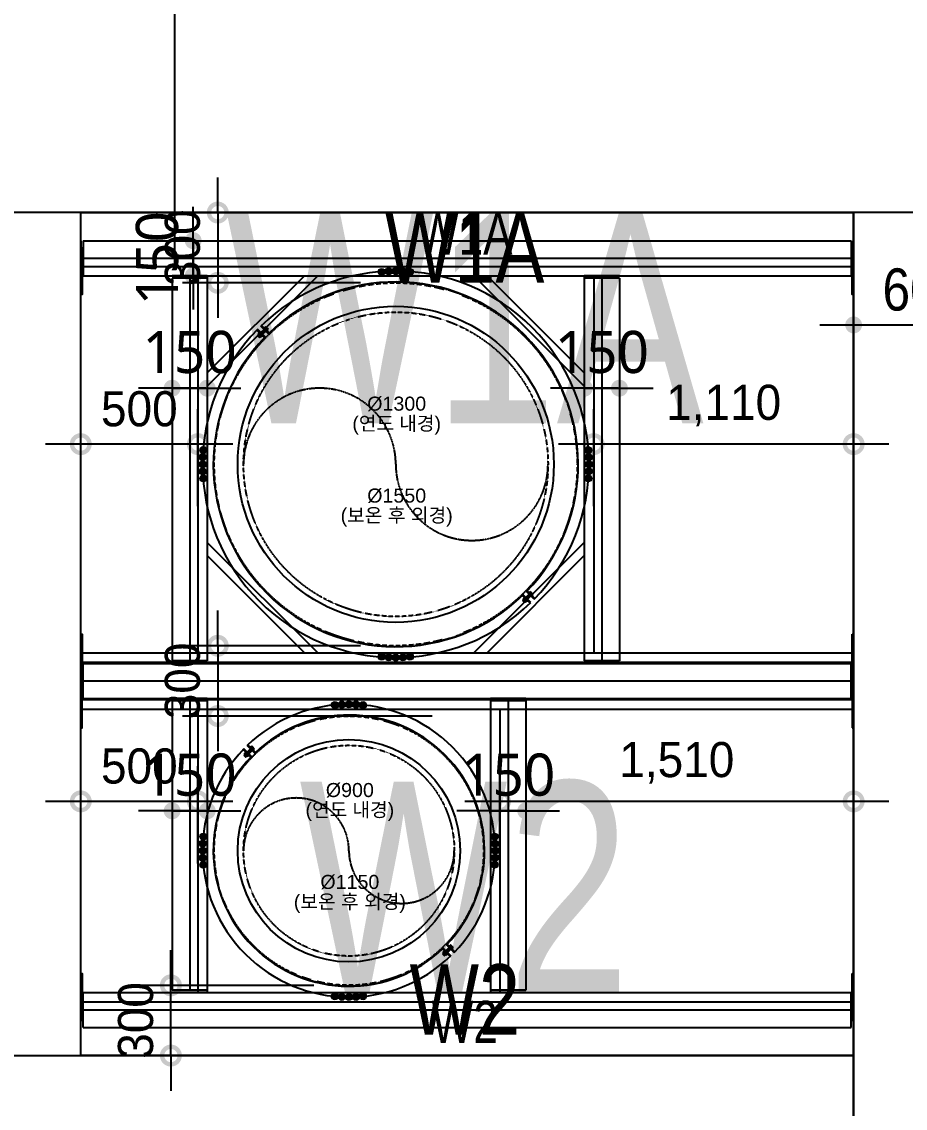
# Model space of a CAD drawing. Header units: millimetres. Extents: x 90970 to 179136, y 102485 to 153500.
# Drawn here: x 94902 to 98674, y 123880 to 128520 of the extents above; entities that cross this region are included whole.
import ezdxf
from ezdxf.enums import TextEntityAlignment as Align

# ---------------------------------------------------------------- set-up
doc = ezdxf.new("R2010")
doc.units = ezdxf.units.MM
for name, pattern in [('H1', [1.5, 1, -0.5]), ('HID', [2.3, 1.5, -0.8]), ('PASUN2', [3, 2, -1]), ('xs-1f_plan$0$HID', [4, 3, -1])]:
    doc.linetypes.add(name, pattern=pattern)
doc.layers.get('Defpoints').update_dxf_attribs({"color": 159})
for name, color, linetype in [('A-CEN', 1, 'Continuous'), ('A-ETC-전기', 253, 'H1'), ('WALL-TEXT', 6, 'Continuous'), ('WALL-TEXT @ 100', 6, 'Continuous'), ('WALL-TEXT @ 300', 6, 'Continuous'), ('WALL-TEXT @ 60', 6, 'Continuous'), ('xs-1f_plan$0$8', 8, 'Continuous'), ('xs-1f_plan$0$xref', 7, 'Continuous'), ('보(girder)', 7, 'HID'), ('슬래브라인', 7, 'Continuous')]:
    doc.layers.add(name, color=color, linetype=linetype)
doc.layers.add('A-ETC-전기 NOPLOT', color=163, linetype='Continuous', plot=False)
doc.styles.add('Arial_10_2', font='arial.ttf', dxfattribs={"height": 120})
doc.styles.add('Gdim', font='Dotum.ttf', dxfattribs={"width": 0.9})
doc.styles.add('Gtx', font='Dotum.ttf')
doc.styles.add('xs-1f_plan$0$Gdim', font='malgun.ttf')
doc.dimstyles.new('Gdim200', dxfattribs={"dimscale": 200, "dimtxt": 3, "dimasz": 1.2, "dimexe": 2, "dimexo": 3, "dimgap": 1, "dimtad": 1, "dimdsep": 46, "dimlunit": 6, "dimtxsty": 'Gdim', "dimblk1": '_CIDOT', "dimblk2": '_CIDOT', "dimsah": 1, "dimcen": 2.5, "dimdle": 2, "dimclrd": 1, "dimclre": 1, "dimclrt": 3, "dimazin": 2, "dimtfac": 1, "dimtix": 1, "dimtmove": 2, "dimatfit": 3, "dimldrblk": '_CIDOT', "dimfxl": 0, "dimtolj": 1, "dimtzin": 0, "dimarcsym": 0})
doc.dimstyles.new('Gdim300', dxfattribs={"dimscale": 300, "dimtxt": 3, "dimasz": 6, "dimexe": 1.5, "dimexo": 2, "dimgap": 1, "dimtad": 1, "dimdec": 0, "dimzin": 0, "dimdsep": 46, "dimlunit": 6, "dimtxsty": 'Gtx', "dimblk": 'DOTSMALL', "dimblk1": 'DOTSMALL', "dimblk2": 'DOTSMALL', "dimcen": 1.5, "dimdle": 1.5, "dimclrd": 1, "dimclre": 1, "dimclrt": 256, "dimazin": 0, "dimtfac": 1, "dimtdec": 0, "dimtix": 1, "dimtmove": 2, "dimatfit": 3, "dimldrblk": 'DOTSMALL', "dimfxl": 0, "dimtolj": 1, "dimtzin": 0, "dimlwd": -1, "dimlwe": -1, "dimarcsym": 0})
doc.dimstyles.new('xs-1f_plan$0$Gdim200', dxfattribs={"dimscale": 200, "dimtxt": 3, "dimasz": 1.2, "dimexe": 2, "dimexo": 3, "dimgap": 1, "dimtad": 1, "dimdsep": 46, "dimlunit": 6, "dimtxsty": 'xs-1f_plan$0$Gdim', "dimblk1": 'xs-1f_plan$0$_CIDOT', "dimblk2": 'xs-1f_plan$0$_CIDOT', "dimsah": 1, "dimcen": 2.5, "dimdle": 2, "dimclrd": 1, "dimclre": 1, "dimclrt": 3, "dimazin": 2, "dimtfac": 1, "dimtix": 1, "dimtmove": 2, "dimatfit": 3, "dimldrblk": 'xs-1f_plan$0$_CIDOT', "dimfxl": 0, "dimtolj": 1, "dimtzin": 0, "dimarcsym": 0})

# ---------------------------------------------------------------- blocks, each defined once
blk = doc.blocks.new('*U308')
at = {"layer": '보(girder)'}
blk.add_line((6894.549, -100), (-1905.451, -100), dxfattribs=at)
blk = doc.blocks.new('_CIDOT')
at = {"color": 0, "linetype": 'ByBlock'}
blk.add_line((2, 0), (-1, 0), dxfattribs=at)
at = {"color": 0, "linetype": 'ByBlock', "const_width": 0.5}
blk.add_lwpolyline([(-0.25, 0, 1), (0.25, 0, 1)], format="xyb", close=True, dxfattribs=at)
blk = doc.blocks.new('*D321')
at = {"layer": 'Defpoints', "color": 155, "lineweight": -2, "transparency": 16777216}
for p, q in [((-2025.5, 700), (-1605.5, 700)), ((-1725.5, 172), (-1725.5, 628)), ((-2025.5, 100), (-1605.5, 100))]:
    blk.add_line(p, q, dxfattribs=at)
at = {"layer": 'Defpoints', "color": 0, "transparency": 16777216}
for p in [(-2205.5, 700), (-1725.5, 700), (-2205.5, 100)]:
    blk.add_point(p, dxfattribs=at)
at = {"layer": 'Defpoints', "color": 155, "lineweight": -2, "transparency": 16777216, "xscale": 71.99999999999994, "yscale": 71.99999999999994, "zscale": 71.99999999999994}
for p, rotation in [((-1725.5, 700), 90), ((-1725.5, 100), 270)]:
    blk.add_blockref('_CIDOT', p, dxfattribs=dict(at, rotation=rotation))
at = {"layer": 'Defpoints', "color": 3, "transparency": 16777216, "insert": (-1875.6, 400), "char_height": 180, "attachment_point": 5, "rotation": 90, "style": 'Gdim'}
blk.add_mtext('\\A1;{\\C155;600}', dxfattribs=at)
blk = doc.blocks.new('*U326')
at = {"layer": 'Defpoints'}
blk.add_line((3794.549, 700), (3794.549, 100), dxfattribs=at)
at = {"layer": '보(girder)'}
blk.add_line((-1905.451, 700), (3794.549, 700), dxfattribs=at)
blk = doc.blocks.new('*U1127')
at = {"layer": 'WALL-TEXT @ 100', "style": 'Gtx', "width": 0.8}
blk.add_text('W2', height=300, dxfattribs=at).set_placement((96793.1, 124105, 0), align=Align.BOTTOM_CENTER)
at = {"layer": 'WALL-TEXT @ 300', "style": 'Gtx', "width": 0.8}
blk.add_text('W2', height=900, dxfattribs=at).set_placement((96793.1, 124105, 0), align=Align.BOTTOM_CENTER)
at = {"layer": 'WALL-TEXT @ 60', "style": 'Gtx', "width": 0.8}
blk.add_text('W2', height=180, dxfattribs=at).set_placement((96793.1, 124105, 0), align=Align.BOTTOM_CENTER)
blk = doc.blocks.new('*U1128')
at = {"layer": 'WALL-TEXT @ 100', "style": 'Gtx', "width": 0.8}
blk.add_text('W1A', height=300, dxfattribs=at).set_placement((96793.1, 127705, 0), align=Align.TOP_CENTER)
at = {"layer": 'WALL-TEXT @ 300', "style": 'Gtx', "width": 0.8}
blk.add_text('W1A', height=900, dxfattribs=at).set_placement((96793.1, 127705, 0), align=Align.TOP_CENTER)
at = {"layer": 'WALL-TEXT @ 60', "style": 'Gtx', "width": 0.8}
blk.add_text('W1A', height=180, dxfattribs=at).set_placement((96793.1, 127705, 0), align=Align.TOP_CENTER)
blk = doc.blocks.new('_DotSmall')
at = {"color": 0, "linetype": 'ByBlock', "const_width": 0.5}
blk.add_lwpolyline([(-0.0625, 0, 1), (0.0625, 0, 1)], format="xyb", close=True, dxfattribs=at)
blk = doc.blocks.new('*D34')
at = {"layer": 'A-ETC-전기 NOPLOT', "color": 1, "transparency": 16777216}
for p, q in [((584.9, -1850), (584.9, -1700)), ((1195, -1850), (434.9, -1850)), ((584.9, -1850), (584.9, -2150)), ((1500, -2150), (434.9, -2150)), ((584.9, -2150), (584.9, -2300))]:
    blk.add_line(p, q, dxfattribs=at)
at = {"layer": 'Defpoints', "color": 0, "transparency": 16777216}
for p in [(1345, -1850), (584.9, -2150), (1650, -2150)]:
    blk.add_point(p, dxfattribs=at)
at = {"layer": 'A-ETC-전기 NOPLOT', "color": 1, "transparency": 16777216, "xscale": 150, "yscale": 150, "zscale": 150}
for p, rotation in [((584.9, -1850), 270), ((584.9, -2150), 90)]:
    blk.add_blockref('_DotSmall', p, dxfattribs=dict(at, rotation=rotation))
at = {"layer": 'A-ETC-전기 NOPLOT', "transparency": 16777216, "insert": (434.8, -2000), "char_height": 150, "attachment_point": 5, "rotation": 90, "style": 'Gtx'}
blk.add_mtext('\\A1;300', dxfattribs=at)
blk = doc.blocks.new('*D28')
at = {"layer": 'A-ETC-전기 NOPLOT', "color": 1, "transparency": 16777216}
for p, q in [((584.9, 0), (584.9, 150)), ((1195, 0), (434.9, 0)), ((584.9, 0), (584.9, -300)), ((1195, -300), (434.9, -300)), ((584.9, -300), (584.9, -450))]:
    blk.add_line(p, q, dxfattribs=at)
at = {"layer": 'Defpoints', "color": 0, "transparency": 16777216}
for p in [(1345, 0), (584.9, -300), (1345, -300)]:
    blk.add_point(p, dxfattribs=at)
at = {"layer": 'A-ETC-전기 NOPLOT', "color": 1, "transparency": 16777216, "xscale": 150, "yscale": 150, "zscale": 150}
for p, rotation in [((584.9, 0), 270), ((584.9, -300), 90)]:
    blk.add_blockref('_DotSmall', p, dxfattribs=dict(at, rotation=rotation))
at = {"layer": 'A-ETC-전기 NOPLOT', "transparency": 16777216, "insert": (434.8, -150), "char_height": 150, "attachment_point": 5, "rotation": 90, "style": 'Gtx'}
blk.add_mtext('\\A1;300', dxfattribs=at)
blk = doc.blocks.new('*D29')
at = {"layer": 'A-ETC-전기 NOPLOT', "color": 1, "transparency": 16777216}
for p, q in [((384.9, -3300), (384.9, -3150)), ((995, -3300), (234.9, -3300)), ((384.9, -3600), (384.9, -3300)), ((995, -3600), (234.9, -3600)), ((384.9, -3600), (384.9, -3750))]:
    blk.add_line(p, q, dxfattribs=at)
at = {"layer": 'Defpoints', "color": 0, "transparency": 16777216}
for p in [(384.9, -3300), (1145, -3300), (1145, -3600)]:
    blk.add_point(p, dxfattribs=at)
at = {"layer": 'A-ETC-전기 NOPLOT', "color": 1, "transparency": 16777216, "xscale": 150, "yscale": 150, "zscale": 150}
for p, rotation in [((384.9, -3300), 270), ((384.9, -3600), 90)]:
    blk.add_blockref('_DotSmall', p, dxfattribs=dict(at, rotation=rotation))
at = {"layer": 'A-ETC-전기 NOPLOT', "transparency": 16777216, "insert": (234.8, -3450), "char_height": 150, "attachment_point": 5, "rotation": 90, "style": 'Gtx'}
blk.add_mtext('\\A1;300', dxfattribs=at)
blk = doc.blocks.new('*D30')
at = {"layer": 'A-ETC-전기 NOPLOT', "color": 1, "transparency": 16777216}
for p, q in [((2190, -1253.9), (2190, -838.9)), ((3300, -1253.9), (3300, -838.9)), ((3450, -988.9), (2040, -988.9))]:
    blk.add_line(p, q, dxfattribs=at)
at = {"layer": 'Defpoints', "color": 0, "transparency": 16777216}
for p in [(2190, -988.9), (2190, -1403.9), (3300, -1403.9)]:
    blk.add_point(p, dxfattribs=at)
at = {"layer": 'A-ETC-전기 NOPLOT', "color": 1, "transparency": 16777216, "xscale": 150, "yscale": 150, "zscale": 150, "rotation": 180}
blk.add_blockref('_DotSmall', (2190, -988.9), dxfattribs=at)
at = {"layer": 'A-ETC-전기 NOPLOT', "color": 1, "transparency": 16777216, "xscale": 150, "yscale": 150, "zscale": 150}
blk.add_blockref('_DotSmall', (3300, -988.9), dxfattribs=at)
at = {"layer": 'A-ETC-전기 NOPLOT', "transparency": 16777216, "insert": (2745, -824.3), "char_height": 150, "attachment_point": 5, "style": 'Gtx'}
blk.add_mtext('\\A1;1,110', dxfattribs=at)
blk = doc.blocks.new('*D31')
at = {"layer": 'A-ETC-전기 NOPLOT', "color": 1, "transparency": 16777216}
for p, q in [((0, -2779.4), (0, -2364.4)), ((500, -2779.4), (500, -2364.4)), ((650, -2514.4), (-150, -2514.4))]:
    blk.add_line(p, q, dxfattribs=at)
at = {"layer": 'Defpoints', "color": 0, "transparency": 16777216}
for p in [(0, -2514.4), (0, -2929.4), (500, -2929.4)]:
    blk.add_point(p, dxfattribs=at)
at = {"layer": 'A-ETC-전기 NOPLOT', "color": 1, "transparency": 16777216, "xscale": 150, "yscale": 150, "zscale": 150, "rotation": 180}
blk.add_blockref('_DotSmall', (0, -2514.4), dxfattribs=at)
at = {"layer": 'A-ETC-전기 NOPLOT', "color": 1, "transparency": 16777216, "xscale": 150, "yscale": 150, "zscale": 150}
blk.add_blockref('_DotSmall', (500, -2514.4), dxfattribs=at)
at = {"layer": 'A-ETC-전기 NOPLOT', "transparency": 16777216, "insert": (250, -2364.3), "char_height": 150, "attachment_point": 5, "style": 'Gtx'}
blk.add_mtext('\\A1;500', dxfattribs=at)
blk = doc.blocks.new('*D32')
at = {"layer": 'A-ETC-전기 NOPLOT', "color": 1, "transparency": 16777216}
for p, q in [((1790, -2779.4), (1790, -2364.4)), ((3300, -2779.4), (3300, -2364.4)), ((3450, -2514.4), (1640, -2514.4))]:
    blk.add_line(p, q, dxfattribs=at)
at = {"layer": 'Defpoints', "color": 0, "transparency": 16777216}
for p in [(1790, -2514.4), (1790, -2929.4), (3300, -2929.4)]:
    blk.add_point(p, dxfattribs=at)
at = {"layer": 'A-ETC-전기 NOPLOT', "color": 1, "transparency": 16777216, "xscale": 150, "yscale": 150, "zscale": 150, "rotation": 180}
blk.add_blockref('_DotSmall', (1790, -2514.4), dxfattribs=at)
at = {"layer": 'A-ETC-전기 NOPLOT', "color": 1, "transparency": 16777216, "xscale": 150, "yscale": 150, "zscale": 150}
blk.add_blockref('_DotSmall', (3300, -2514.4), dxfattribs=at)
at = {"layer": 'A-ETC-전기 NOPLOT', "transparency": 16777216, "insert": (2545, -2349.9), "char_height": 150, "attachment_point": 5, "style": 'Gtx'}
blk.add_mtext('\\A1;1,510', dxfattribs=at)
blk = doc.blocks.new('*D33')
at = {"layer": 'A-ETC-전기 NOPLOT', "color": 1, "transparency": 16777216}
for p, q in [((0, -1253.9), (0, -838.9)), ((500, -1253.9), (500, -838.9)), ((650, -988.9), (-150, -988.9))]:
    blk.add_line(p, q, dxfattribs=at)
at = {"layer": 'Defpoints', "color": 0, "transparency": 16777216}
for p in [(0, -988.9), (0, -1403.9), (500, -1403.9)]:
    blk.add_point(p, dxfattribs=at)
at = {"layer": 'A-ETC-전기 NOPLOT', "color": 1, "transparency": 16777216, "xscale": 150, "yscale": 150, "zscale": 150, "rotation": 180}
blk.add_blockref('_DotSmall', (0, -988.9), dxfattribs=at)
at = {"layer": 'A-ETC-전기 NOPLOT', "color": 1, "transparency": 16777216, "xscale": 150, "yscale": 150, "zscale": 150}
blk.add_blockref('_DotSmall', (500, -988.9), dxfattribs=at)
at = {"layer": 'A-ETC-전기 NOPLOT', "transparency": 16777216, "insert": (250, -838.8), "char_height": 150, "attachment_point": 5, "style": 'Gtx'}
blk.add_mtext('\\A1;500', dxfattribs=at)
blk = doc.blocks.new('xs-1f_plan$0$_CIDOT')
at = {"color": 0, "linetype": 'ByBlock'}
blk.add_line((2, 0), (-1, 0), dxfattribs=at)
at = {"color": 0, "linetype": 'ByBlock', "const_width": 0.5}
blk.add_lwpolyline([(-0.25, 0, 1), (0.25, 0, 1)], format="xyb", close=True, dxfattribs=at)
blk = doc.blocks.new('*D351')
at = {"layer": 'Defpoints', "color": 155, "lineweight": -2, "transparency": 16777216}
for p, q in [((-2538.8, 297), (-2538.8, 369)), ((-2838.8, 225), (-2418.8, 225)), ((-2538.8, 75), (-2538.8, 225)), ((-2838.8, 75), (-2418.8, 75)), ((-2538.8, 3), (-2538.8, -69))]:
    blk.add_line(p, q, dxfattribs=at)
at = {"layer": 'Defpoints', "color": 0, "transparency": 16777216}
for p in [(-3018.8, 225), (-2538.8, 225), (-3018.8, 75)]:
    blk.add_point(p, dxfattribs=at)
at = {"layer": 'Defpoints', "color": 155, "lineweight": -2, "transparency": 16777216, "xscale": 71.99999999999994, "yscale": 71.99999999999994, "zscale": 71.99999999999994}
for p, rotation in [((-2538.8, 225), 270), ((-2538.8, 75), 90)]:
    blk.add_blockref('xs-1f_plan$0$_CIDOT', p, dxfattribs=dict(at, rotation=rotation))
at = {"layer": 'Defpoints', "color": 155, "transparency": 16777216, "insert": (-2692.3, 150), "char_height": 180, "attachment_point": 5, "rotation": 90, "style": 'xs-1f_plan$0$Gdim'}
blk.add_mtext('\\A1;150', dxfattribs=at)
blk = doc.blocks.new('*D347')
at = {"layer": 'Defpoints', "color": 155, "lineweight": -2, "transparency": 16777216}
for p, q in [((-2538.8, 297), (-2538.8, 369)), ((-2838.8, 225), (-2418.8, 225)), ((-2538.8, 75), (-2538.8, 225)), ((-2838.8, 75), (-2418.8, 75)), ((-2538.8, 3), (-2538.8, -69))]:
    blk.add_line(p, q, dxfattribs=at)
at = {"layer": 'Defpoints', "color": 0, "transparency": 16777216}
for p in [(-3018.8, 225), (-2538.8, 225), (-3018.8, 75)]:
    blk.add_point(p, dxfattribs=at)
at = {"layer": 'Defpoints', "color": 155, "lineweight": -2, "transparency": 16777216, "xscale": 71.99999999999994, "yscale": 71.99999999999994, "zscale": 71.99999999999994}
for p, rotation in [((-2538.8, 225), 270), ((-2538.8, 75), 90)]:
    blk.add_blockref('xs-1f_plan$0$_CIDOT', p, dxfattribs=dict(at, rotation=rotation))
at = {"layer": 'Defpoints', "color": 155, "transparency": 16777216, "insert": (-2692.3, 150), "char_height": 180, "attachment_point": 5, "rotation": 90, "style": 'xs-1f_plan$0$Gdim'}
blk.add_mtext('\\A1;150', dxfattribs=at)
blk = doc.blocks.new('*D349')
at = {"layer": 'Defpoints', "color": 155, "lineweight": -2, "transparency": 16777216}
for p, q in [((-2538.8, 297), (-2538.8, 369)), ((-2838.8, 225), (-2418.8, 225)), ((-2538.8, 75), (-2538.8, 225)), ((-2838.8, 75), (-2418.8, 75)), ((-2538.8, 3), (-2538.8, -69))]:
    blk.add_line(p, q, dxfattribs=at)
at = {"layer": 'Defpoints', "color": 0, "transparency": 16777216}
for p in [(-3018.8, 225), (-2538.8, 225), (-3018.8, 75)]:
    blk.add_point(p, dxfattribs=at)
at = {"layer": 'Defpoints', "color": 155, "lineweight": -2, "transparency": 16777216, "xscale": 71.99999999999994, "yscale": 71.99999999999994, "zscale": 71.99999999999994}
for p, rotation in [((-2538.8, 225), 270), ((-2538.8, 75), 90)]:
    blk.add_blockref('xs-1f_plan$0$_CIDOT', p, dxfattribs=dict(at, rotation=rotation))
at = {"layer": 'Defpoints', "color": 155, "transparency": 16777216, "insert": (-2692.3, 150), "char_height": 180, "attachment_point": 5, "rotation": 90, "style": 'xs-1f_plan$0$Gdim'}
blk.add_mtext('\\A1;150', dxfattribs=at)
blk = doc.blocks.new('*D341')
at = {"layer": 'Defpoints', "color": 155, "lineweight": -2, "transparency": 16777216}
for p, q in [((-2538.8, 297), (-2538.8, 369)), ((-2838.8, 225), (-2418.8, 225)), ((-2538.8, 75), (-2538.8, 225)), ((-2838.8, 75), (-2418.8, 75)), ((-2538.8, 3), (-2538.8, -69))]:
    blk.add_line(p, q, dxfattribs=at)
at = {"layer": 'Defpoints', "color": 0, "transparency": 16777216}
for p in [(-3018.8, 225), (-2538.8, 225), (-3018.8, 75)]:
    blk.add_point(p, dxfattribs=at)
at = {"layer": 'Defpoints', "color": 155, "lineweight": -2, "transparency": 16777216, "xscale": 71.99999999999994, "yscale": 71.99999999999994, "zscale": 71.99999999999994}
for p, rotation in [((-2538.8, 225), 270), ((-2538.8, 75), 90)]:
    blk.add_blockref('xs-1f_plan$0$_CIDOT', p, dxfattribs=dict(at, rotation=rotation))
at = {"layer": 'Defpoints', "color": 155, "transparency": 16777216, "insert": (-2692.3, 150), "char_height": 180, "attachment_point": 5, "rotation": 90, "style": 'xs-1f_plan$0$Gdim'}
blk.add_mtext('\\A1;150', dxfattribs=at)
blk = doc.blocks.new('*D343')
at = {"layer": 'Defpoints', "color": 155, "lineweight": -2, "transparency": 16777216}
for p, q in [((-2538.8, 297), (-2538.8, 369)), ((-2838.8, 225), (-2418.8, 225)), ((-2538.8, 75), (-2538.8, 225)), ((-2838.8, 75), (-2418.8, 75)), ((-2538.8, 3), (-2538.8, -69))]:
    blk.add_line(p, q, dxfattribs=at)
at = {"layer": 'Defpoints', "color": 0, "transparency": 16777216}
for p in [(-3018.8, 225), (-2538.8, 225), (-3018.8, 75)]:
    blk.add_point(p, dxfattribs=at)
at = {"layer": 'Defpoints', "color": 155, "lineweight": -2, "transparency": 16777216, "xscale": 71.99999999999994, "yscale": 71.99999999999994, "zscale": 71.99999999999994}
for p, rotation in [((-2538.8, 225), 270), ((-2538.8, 75), 90)]:
    blk.add_blockref('xs-1f_plan$0$_CIDOT', p, dxfattribs=dict(at, rotation=rotation))
at = {"layer": 'Defpoints', "color": 155, "transparency": 16777216, "insert": (-2692.3, 150), "char_height": 180, "attachment_point": 5, "rotation": 90, "style": 'xs-1f_plan$0$Gdim'}
blk.add_mtext('\\A1;150', dxfattribs=at)
blk = doc.blocks.new('*D345')
at = {"layer": 'Defpoints', "color": 155, "lineweight": -2, "transparency": 16777216}
for p, q in [((-2538.8, 297), (-2538.8, 369)), ((-2838.8, 225), (-2418.8, 225)), ((-2538.8, 75), (-2538.8, 225)), ((-2838.8, 75), (-2418.8, 75)), ((-2538.8, 3), (-2538.8, -69))]:
    blk.add_line(p, q, dxfattribs=at)
at = {"layer": 'Defpoints', "color": 0, "transparency": 16777216}
for p in [(-3018.8, 225), (-2538.8, 225), (-3018.8, 75)]:
    blk.add_point(p, dxfattribs=at)
at = {"layer": 'Defpoints', "color": 155, "lineweight": -2, "transparency": 16777216, "xscale": 71.99999999999994, "yscale": 71.99999999999994, "zscale": 71.99999999999994}
for p, rotation in [((-2538.8, 225), 270), ((-2538.8, 75), 90)]:
    blk.add_blockref('xs-1f_plan$0$_CIDOT', p, dxfattribs=dict(at, rotation=rotation))
at = {"layer": 'Defpoints', "color": 155, "transparency": 16777216, "insert": (-2692.3, 150), "char_height": 180, "attachment_point": 5, "rotation": 90, "style": 'xs-1f_plan$0$Gdim'}
blk.add_mtext('\\A1;150', dxfattribs=at)
blk = doc.blocks.new('*U322')
at = {"layer": 'Defpoints'}
blk.add_line((-2205.451, 700), (-2205.451, 100), dxfattribs=at)
at = {"layer": '보(girder)'}
blk.add_line((12994.549, 100), (-2205.451, 100), dxfattribs=at)
at = {"layer": 'Defpoints'}
dim = blk.add_linear_dim(base=(-1725.451, 700), p1=(-2205.451, 100), p2=(-2205.451, 700), angle=90, text='{\\C155;<>}', dimstyle='Gdim200', override={"dimscale": 60, "dimzin": 8, "dimclrd": 155, "dimclre": 155}, dxfattribs=at)
dim.commit()
dim.dimension.update_dxf_attribs({"geometry": '*D321', "text_midpoint": (-1875.573, 400)})
blk = doc.blocks.new('발전기연도(L)')
at = {"layer": 'A-ETC-전기 NOPLOT', "lineweight": 5}
h = blk.add_hatch(color=256, dxfattribs=at)
edge = h.paths.add_edge_path()
edge.add_arc((1284.9, -253.4), 15, 270, 630)
h = blk.add_hatch(color=256, dxfattribs=at)
edge = h.paths.add_edge_path()
edge.add_arc((1314.7, -250.9), 15, 270, 630)
h = blk.add_hatch(color=256, dxfattribs=at)
edge = h.paths.add_edge_path()
edge.add_arc((1345, -250), 15, 270, 630)
h = blk.add_hatch(color=256, dxfattribs=at)
edge = h.paths.add_edge_path()
edge.add_arc((1375.3, -250.9), 15, -90, 270, ccw=False)
h = blk.add_hatch(color=256, dxfattribs=at)
edge = h.paths.add_edge_path()
edge.add_arc((1405.1, -253.4), 15, -90, 270, ccw=False)
h = blk.add_hatch(color=256, dxfattribs=at)
edge = h.paths.add_edge_path()
edge.add_arc((523.4, -1014.9), 15, 0, 360, ccw=False)
h = blk.add_hatch(color=256, dxfattribs=at)
edge = h.paths.add_edge_path()
edge.add_arc((2166.6, -1014.9), 15, 180, 540)
h = blk.add_hatch(color=256, dxfattribs=at)
edge = h.paths.add_edge_path()
edge.add_arc((520, -1075), 15, 0, 360, ccw=False)
h = blk.add_hatch(color=256, dxfattribs=at)
edge = h.paths.add_edge_path()
edge.add_arc((520.9, -1044.7), 15, 0, 360, ccw=False)
h = blk.add_hatch(color=256, dxfattribs=at)
edge = h.paths.add_edge_path()
edge.add_arc((2169.1, -1044.7), 15, 180, 540)
h = blk.add_hatch(color=256, dxfattribs=at)
edge = h.paths.add_edge_path()
edge.add_arc((2170, -1075), 15, 180, 540)
h = blk.add_hatch(color=256, dxfattribs=at)
edge = h.paths.add_edge_path()
edge.add_arc((520.9, -1105.3), 15, 0, 360)
h = blk.add_hatch(color=256, dxfattribs=at)
edge = h.paths.add_edge_path()
edge.add_arc((2169.1, -1105.3), 15, -180, 180, ccw=False)
h = blk.add_hatch(color=256, dxfattribs=at)
edge = h.paths.add_edge_path()
edge.add_arc((523.4, -1135.1), 15, 0, 360)
h = blk.add_hatch(color=256, dxfattribs=at)
edge = h.paths.add_edge_path()
edge.add_arc((2166.6, -1135.1), 15, -180, 180, ccw=False)
h = blk.add_hatch(color=256, dxfattribs=at)
edge = h.paths.add_edge_path()
edge.add_arc((1284.9, -1896.6), 15, -270, 90, ccw=False)
h = blk.add_hatch(color=256, dxfattribs=at)
edge = h.paths.add_edge_path()
edge.add_arc((1314.7, -1899.1), 15, -270, 90, ccw=False)
h = blk.add_hatch(color=256, dxfattribs=at)
edge = h.paths.add_edge_path()
edge.add_arc((1345, -1900), 15, -270, 90, ccw=False)
h = blk.add_hatch(color=256, dxfattribs=at)
edge = h.paths.add_edge_path()
edge.add_arc((1375.3, -1899.1), 15, 90, 450)
h = blk.add_hatch(color=256, dxfattribs=at)
edge = h.paths.add_edge_path()
edge.add_arc((1405.1, -1896.6), 15, 90, 450)
h = blk.add_hatch(color=256, dxfattribs=at)
edge = h.paths.add_edge_path()
edge.add_arc((1114.7, -2100.9), 15, 270, 630)
h = blk.add_hatch(color=256, dxfattribs=at)
edge = h.paths.add_edge_path()
edge.add_arc((1145, -2100), 15, 270, 630)
h = blk.add_hatch(color=256, dxfattribs=at)
edge = h.paths.add_edge_path()
edge.add_arc((1175.3, -2100.9), 15, -90, 270, ccw=False)
h = blk.add_hatch(color=256, dxfattribs=at)
edge = h.paths.add_edge_path()
edge.add_arc((1084.9, -2103.4), 15, 270, 630)
h = blk.add_hatch(color=256, dxfattribs=at)
edge = h.paths.add_edge_path()
edge.add_arc((1205.1, -2103.4), 15, -90, 270, ccw=False)
h = blk.add_hatch(color=256, dxfattribs=at)
edge = h.paths.add_edge_path()
edge.add_arc((520.9, -2694.7), 15, 0, 360, ccw=False)
h = blk.add_hatch(color=256, dxfattribs=at)
edge = h.paths.add_edge_path()
edge.add_arc((523.4, -2664.9), 15, 0, 360, ccw=False)
h = blk.add_hatch(color=256, dxfattribs=at)
edge = h.paths.add_edge_path()
edge.add_arc((1766.6, -2664.9), 15, 180, 540)
h = blk.add_hatch(color=256, dxfattribs=at)
edge = h.paths.add_edge_path()
edge.add_arc((1769.1, -2694.7), 15, 180, 540)
h = blk.add_hatch(color=256, dxfattribs=at)
edge = h.paths.add_edge_path()
edge.add_arc((520, -2725), 15, 0, 360, ccw=False)
h = blk.add_hatch(color=256, dxfattribs=at)
edge = h.paths.add_edge_path()
edge.add_arc((1770, -2725), 15, 180, 540)
h = blk.add_hatch(color=256, dxfattribs=at)
edge = h.paths.add_edge_path()
edge.add_arc((520.9, -2755.3), 15, 0, 360)
h = blk.add_hatch(color=256, dxfattribs=at)
edge = h.paths.add_edge_path()
edge.add_arc((523.4, -2785.1), 15, 0, 360)
h = blk.add_hatch(color=256, dxfattribs=at)
edge = h.paths.add_edge_path()
edge.add_arc((1766.6, -2785.1), 15, -180, 180, ccw=False)
h = blk.add_hatch(color=256, dxfattribs=at)
edge = h.paths.add_edge_path()
edge.add_arc((1769.1, -2755.3), 15, -180, 180, ccw=False)
h = blk.add_hatch(color=256, dxfattribs=at)
edge = h.paths.add_edge_path()
edge.add_arc((1084.9, -3346.6), 15, -270, 90, ccw=False)
h = blk.add_hatch(color=256, dxfattribs=at)
edge = h.paths.add_edge_path()
edge.add_arc((1114.7, -3349.1), 15, -270, 90, ccw=False)
h = blk.add_hatch(color=256, dxfattribs=at)
edge = h.paths.add_edge_path()
edge.add_arc((1145, -3350), 15, -270, 90, ccw=False)
h = blk.add_hatch(color=256, dxfattribs=at)
edge = h.paths.add_edge_path()
edge.add_arc((1175.3, -3349.1), 15, 90, 450)
h = blk.add_hatch(color=256, dxfattribs=at)
edge = h.paths.add_edge_path()
edge.add_arc((1205.1, -3346.6), 15, 90, 450)
at = {"layer": 'A-ETC-전기'}
for centre, radius in [((1345, -1075), 775), ((1345, -1075), 650), ((1145, -2725), 575), ((1145, -2725), 450)]:
    blk.add_circle(centre, radius, dxfattribs=at)
at = {"layer": 'A-ETC-전기 NOPLOT'}
for p, q in [((0, -230), (3300, -230)), ((0, -270), (3300, -270)), ((500, -270), (500, -1880)), ((540, -270), (540, -1880)), ((540, -741.6), (1011.6, -270)), ((540, -685), (955, -270)), ((2150, -741.6), (1678.4, -270)), ((2150, -685), (1735, -270)), ((2150, -270), (2150, -1880)), ((2190, -270), (2190, -1880)), ((790, -534.1), (754.6, -498.7)), ((790, -534.1), (754.6, -498.7)), ((795.1, -493.5), (759.7, -528.9)), ((804.1, -520), (768.7, -484.6)), ((804.1, -520), (768.7, -484.6)), ((782.9, -498.7), (768.7, -512.9)), ((775.8, -519.9), (789.9, -505.8)), ((788.2, -488.2), (784.2, -492.2)), ((784.2, -492.2), (796.4, -504.5)), ((786.7, -494.8), (785.7, -495.9)), ((787.2, -495.3), (791.2, -491.3)), ((790.3, -489.2), (799.5, -498.3)), ((792.8, -503), (793.8, -501.9)), ((793.3, -501.4), (797.4, -497.4)), ((796.4, -504.5), (800.4, -500.5)), ((759.2, -522.4), (756.5, -525.1)), ((759.9, -523.1), (756.5, -526.5)), ((756.5, -525.1), (756.5, -526.5)), ((756.5, -525.1), (763.6, -532.1)), ((756.5, -526.5), (762.2, -532.1)), ((757.3, -519.1), (762.2, -514.2)), ((758.1, -521.3), (767.3, -530.5)), ((760.3, -522.2), (765.3, -517.2)), ((762.2, -514.2), (774.5, -526.4)), ((765.5, -528.8), (762.2, -532.1)), ((762.2, -532.1), (763.6, -532.1)), ((763.6, -532.1), (766.2, -529.5)), ((765.9, -515.7), (764.8, -516.7)), ((766.5, -528.3), (771.4, -523.3)), ((774.5, -526.4), (769.5, -531.3)), ((771.9, -523.8), (773, -522.8)), ((540, -1408.4), (1011.6, -1880)), ((2150, -1408.4), (1678.4, -1880)), ((540, -1465), (955, -1880)), ((2150, -1465), (1735, -1880)), ((1935.4, -1651.3), (1900, -1615.9)), ((1919.5, -1619.5), (1915.5, -1623.6)), ((1915.5, -1623.6), (1927.7, -1635.8)), ((1918.5, -1626.6), (1922.6, -1622.6)), ((1921.6, -1620.5), (1930.8, -1629.7)), ((1921.3, -1665.4), (1885.9, -1630)), ((1890.5, -1653.7), (1887.8, -1656.4)), ((1891.2, -1654.4), (1887.8, -1657.8)), ((1887.8, -1656.4), (1887.8, -1657.8)), ((1887.8, -1656.4), (1894.9, -1663.4)), ((1887.8, -1657.8), (1893.5, -1663.4)), ((1888.6, -1650.4), (1893.6, -1645.5)), ((1889.4, -1652.7), (1898.6, -1661.8)), ((1926.4, -1624.9), (1891, -1660.3)), ((1891.7, -1653.5), (1896.6, -1648.5)), ((1896.9, -1660.1), (1893.5, -1663.4)), ((1893.5, -1663.4), (1894.9, -1663.4)), ((1893.6, -1645.5), (1905.8, -1657.7)), ((1894.9, -1663.4), (1897.6, -1660.8)), ((1897.2, -1647), (1896.1, -1648.1)), ((1897.8, -1659.6), (1902.7, -1654.7)), ((1914.2, -1630), (1900, -1644.2)), ((1905.8, -1657.7), (1900.8, -1662.7)), ((1903.2, -1655.1), (1904.3, -1654.1)), ((1907.1, -1651.2), (1921.2, -1637.1)), ((1918.1, -1626.1), (1917, -1627.2)), ((1924.1, -1634.3), (1925.1, -1633.2)), ((1924.7, -1632.7), (1928.7, -1628.7)), ((1927.7, -1635.8), (1931.7, -1631.8)), ((0, -1880), (3300, -1880)), ((0, -1920), (3300, -1920)), ((0, -2080), (3300, -2080)), ((0, -2120), (3300, -2120)), ((500, -2120), (500, -3330)), ((540, -2120), (540, -3330)), ((1750, -2120), (1750, -3330)), ((1790, -2120), (1790, -3330)), ((696, -2290.2), (728.6, -2322.7)), ((731.4, -2325.6), (696, -2290.2)), ((700.6, -2313.9), (698, -2316.5)), ((701.3, -2314.6), (698, -2317.9)), ((698, -2316.5), (698, -2317.9)), ((698, -2316.5), (705.1, -2323.6)), ((698, -2317.9), (703.6, -2323.6)), ((698.8, -2310.6), (703.7, -2305.6)), ((698.9, -2293), (731.4, -2325.5)), ((699.6, -2312.8), (708.8, -2322)), ((736.6, -2285), (701.2, -2320.4)), ((701.8, -2313.6), (706.8, -2308.7)), ((703.7, -2305.6), (716, -2317.9)), ((707.4, -2307.2), (706.3, -2308.2)), ((707.9, -2319.8), (712.9, -2314.8)), ((710.2, -2276), (742.7, -2308.6)), ((745.6, -2311.4), (710.2, -2276)), ((724.3, -2290.2), (710.2, -2304.3)), ((716, -2317.9), (711, -2322.8)), ((713, -2278.9), (745.5, -2311.4)), ((713.4, -2315.3), (714.4, -2314.2)), ((717.3, -2311.4), (731.4, -2297.3)), ((729.7, -2279.7), (725.6, -2283.7)), ((725.6, -2283.7), (737.9, -2296)), ((728.2, -2286.3), (727.2, -2287.4)), ((728.7, -2286.8), (732.7, -2282.8)), ((731.8, -2280.7), (740.9, -2289.8)), ((734.2, -2294.4), (735.3, -2293.4)), ((734.8, -2292.9), (738.8, -2288.9)), ((737.9, -2296), (741.9, -2291.9)), ((707, -2320.2), (703.6, -2323.6)), ((703.6, -2323.6), (705.1, -2323.6)), ((705.1, -2323.6), (707.7, -2320.9)), ((1579.9, -3174), (1544.5, -3138.6)), ((1547.2, -3159), (1552.1, -3154.1)), ((1547.3, -3141.4), (1579.8, -3174)), ((1585, -3133.4), (1549.6, -3168.8)), ((1552.1, -3154.1), (1564.4, -3166.3)), ((1594, -3159.9), (1558.6, -3124.5)), ((1572.7, -3138.6), (1558.6, -3152.7)), ((1561.4, -3127.3), (1594, -3159.8)), ((1565.7, -3159.8), (1579.8, -3145.7)), ((1578.1, -3128.1), (1574.1, -3132.1)), ((1574.1, -3132.1), (1586.3, -3144.4)), ((1576.6, -3134.7), (1575.6, -3135.8)), ((1577.1, -3135.2), (1581.1, -3131.2)), ((1580.2, -3129.1), (1589.4, -3138.2)), ((1582.6, -3142.8), (1583.7, -3141.8)), ((1583.2, -3141.3), (1587.2, -3137.3)), ((1586.3, -3144.4), (1590.3, -3140.3)), ((1549.1, -3162.3), (1546.4, -3164.9)), ((1549.8, -3163), (1546.4, -3166.4)), ((1546.4, -3164.9), (1546.4, -3166.4)), ((1546.4, -3164.9), (1553.5, -3172)), ((1546.4, -3166.4), (1552.1, -3172)), ((1548, -3161.2), (1557.2, -3170.4)), ((1550.2, -3162.1), (1555.2, -3157.1)), ((1555.4, -3168.7), (1552.1, -3172)), ((1552.1, -3172), (1553.5, -3172)), ((1553.5, -3172), (1556.1, -3169.4)), ((1555.8, -3155.6), (1554.7, -3156.6)), ((1556.4, -3168.2), (1561.3, -3163.2)), ((1564.4, -3166.3), (1559.4, -3171.2)), ((1561.8, -3163.7), (1562.8, -3162.6)), ((0, -3330), (3300, -3330)), ((0, -3370), (3300, -3370))]:
    blk.add_line(p, q, dxfattribs=at)
at = {"layer": 'A-ETC-전기 NOPLOT', "linetype": 'ByBlock'}
for p, q in [((787.1, -536.9), (751.7, -501.5)), ((789.9, -534.1), (754.5, -498.6)), ((804.1, -519.9), (768.7, -484.6)), ((806.9, -517.1), (771.5, -481.7)), ((1935.4, -1651.2), (1900, -1615.9)), ((1938.2, -1648.4), (1902.9, -1613.1)), ((1918.4, -1668.2), (1883.1, -1632.9)), ((1921.2, -1665.4), (1885.8, -1630)), ((748.4, -2308.6), (713, -2273.2)), ((728.6, -2328.4), (693.2, -2293)), ((731.4, -2325.5), (696, -2290.1)), ((745.5, -2311.4), (710.2, -2276)), ((1577, -3176.8), (1541.6, -3141.4)), ((1579.8, -3174), (1544.4, -3138.5)), ((1594, -3159.8), (1558.6, -3124.5)), ((1596.8, -3157), (1561.4, -3121.6))]:
    blk.add_line(p, q, dxfattribs=at)
at = {"layer": 'A-ETC-전기 NOPLOT'}
for points in [[(0, -3600), (0, 0), (3300, 0), (3300, -3600)], [(0, -150), (6, -150), (6, -350), (0, -350)], [(3294, -150), (3300, -150), (3300, -350), (3294, -350)], [(0, -1800), (6, -1800), (6, -1990), (0, -1990)], [(3294, -1800), (3300, -1800), (3300, -1990), (3294, -1990)], [(0, -2200), (6, -2200), (6, -1950), (0, -1950)], [(3294, -2200), (3300, -2200), (3300, -1950), (3294, -1950)], [(0, -3250), (6, -3250), (6, -3450), (0, -3450)], [(3294, -3250), (3300, -3250), (3300, -3450), (3294, -3450)]]:
    blk.add_lwpolyline(points, close=True, dxfattribs=at)
at = {"layer": 'A-ETC-전기 NOPLOT', "lineweight": 5}
for centre in [(1284.9, -253.4), (1314.7, -250.9), (1345, -250), (1375.3, -250.9), (1405.1, -253.4), (523.4, -1014.9), (2166.6, -1014.9), (520, -1075), (520.9, -1044.7), (2169.1, -1044.7), (2170, -1075), (520.9, -1105.3), (2169.1, -1105.3), (523.4, -1135.1), (2166.6, -1135.1), (1284.9, -1896.6), (1314.7, -1899.1), (1345, -1900), (1375.3, -1899.1), (1405.1, -1896.6), (1114.7, -2100.9), (1145, -2100), (1175.3, -2100.9), (1084.9, -2103.4), (1205.1, -2103.4), (520.9, -2694.7), (523.4, -2664.9), (1766.6, -2664.9), (1769.1, -2694.7), (520, -2725), (1770, -2725), (520.9, -2755.3), (523.4, -2785.1), (1766.6, -2785.1), (1769.1, -2755.3), (1084.9, -3346.6), (1114.7, -3349.1), (1145, -3350), (1175.3, -3349.1), (1205.1, -3346.6)]:
    blk.add_circle(centre, 15, dxfattribs=at)
at = {"layer": 'A-ETC-전기 NOPLOT'}
for centre, radius in [((1345, -1075), 675), ((1145, -2725), 475)]:
    blk.add_circle(centre, radius, dxfattribs=at)
for centre, radius, start, end in [((1345, -1075), 825, 315.6945, 134.3055), ((1345, -1075), 779, 315.7355, 134.2645), ((1345, -1075), 825, 135.6945, 314.3055), ((788, -491.5), 3.28, 3.8153, 86.1847), ((786.4, -502.2), 11.9, 23.7207, 66.2793), ((797.1, -500.7), 3.28, 3.8153, 86.1847), ((1345, -1075), 779, 135.7355, 314.2645), ((760.1, -519.3), 2.84, 175.3657, 274.6343), ((769.7, -519), 9.85, 198.9624, 251.0376), ((769.3, -528.5), 2.84, 175.3657, 274.6343), ((1919.3, -1622.8), 3.28, 3.8153, 86.1847), ((1917.8, -1633.5), 11.9, 23.7207, 66.2793), ((1891.4, -1650.7), 2.84, 175.3657, 274.6343), ((1901, -1650.3), 9.85, 198.9624, 251.0376), ((1900.6, -1659.8), 2.84, 175.3657, 274.6343), ((1928.5, -1632), 3.28, 3.8153, 86.1847), ((1145, -2725), 625, 315.9168, 134.0832), ((1145, -2725), 579, 315.9896, 134.0104), ((1145, -2725), 625, 135.9168, 314.0832), ((701.6, -2310.8), 2.84, 175.3657, 274.6343), ((711.1, -2310.4), 9.85, 198.9624, 251.0376), ((710.8, -2320), 2.84, 175.3657, 274.6343), ((729.4, -2283), 3.28, 3.8153, 86.1847), ((727.9, -2293.7), 11.9, 23.7207, 66.2793), ((738.6, -2292.1), 3.28, 3.8153, 86.1847), ((1145, -2725), 579, 135.9896, 314.0104), ((1577.9, -3131.4), 3.28, 3.8153, 86.1847), ((1576.3, -3142.1), 11.9, 23.7207, 66.2793), ((1587, -3140.6), 3.28, 3.8153, 86.1847), ((1550, -3159.2), 2.84, 175.3657, 274.6343), ((1559.6, -3158.9), 9.85, 198.9624, 251.0376), ((1559.2, -3168.4), 2.84, 175.3657, 274.6343)]:
    blk.add_arc(centre, radius, start, end, dxfattribs=at)
at = {"layer": 'A-ETC-전기 NOPLOT', "linetype": 'PASUN2'}
for centre, radius, start, end in [((1020, -1075), 325, 0, 180), ((1670, -1075), 325, 180, 0), ((920, -2725), 225, 0, 180), ((1370, -2725), 225, 180, 0)]:
    blk.add_arc(centre, radius, start, end, dxfattribs=at)
at = {"layer": 'A-ETC-전기 NOPLOT', "char_height": 60, "attachment_point": 5, "style": 'Arial_10_2'}
for s, insert in [('\\A1;%%c1300', (1348.9, -817.1)), ('\\A1;({\\f굴림|c129|p50;연도 내경})', (1348.9, -909.2)), ('\\A1;%%c1550', (1348.9, -1209.6)), ('\\A1;({\\fGulim|c129|p50;보온} {\\fGulim|c129|p50;후} {\\fGulim|c129|p50;외경})', (1348.9, -1301.6)), ('\\A1;%%c900', (1148.9, -2467.1)), ('\\A1;({\\f굴림|c129|p50;연도 내경})', (1148.9, -2559.2)), ('\\A1;%%c1150', (1148.9, -2859.6)), ('\\A1;({\\fGulim|c129|p50;보온} {\\fGulim|c129|p50;후} {\\fGulim|c129|p50;외경})', (1148.9, -2951.6))]:
    blk.add_mtext(s, dxfattribs=dict(at, insert=insert))
at = {"layer": 'A-ETC-전기 NOPLOT'}
for base, p1, p2, angle, picture, middle in [((584.9, -300), (1345, 0), (1345, -300), 90, '*D28', (434.8, -150)), ((584.9, -2150), (1345, -1850), (1650, -2150), 90, '*D34', (434.8, -2000)), ((384.9, -3300), (1145, -3600), (1145, -3300), 270, '*D29', (234.8, -3450))]:
    dim = blk.add_linear_dim(base=base, p1=p1, p2=p2, angle=angle, dimstyle='Gdim300', override={"dimtxt": 0.5, "dimasz": 0.5, "dimexe": 0.5, "dimexo": 0.5, "dimgap": 0.25, "dimdle": 0.5, "dimtfill": 0}, dxfattribs=at)
    dim.commit()
    dim.dimension.update_dxf_attribs({"geometry": picture, "text_midpoint": middle})
for base, p1, p2, picture, middle in [((0, -988.9), (500, -1403.9), (0, -1403.9), '*D33', (250, -838.8)), ((2190, -988.9), (3300, -1403.9), (2190, -1403.9), '*D30', (2745, -824.3)), ((0, -2514.4), (500, -2929.4), (0, -2929.4), '*D31', (250, -2364.3)), ((1790, -2514.4), (3300, -2929.4), (1790, -2929.4), '*D32', (2545, -2349.9))]:
    dim = blk.add_linear_dim(base=base, p1=p1, p2=p2, dimstyle='Gdim300', override={"dimtxt": 0.5, "dimasz": 0.5, "dimexe": 0.5, "dimexo": 0.5, "dimgap": 0.25, "dimdle": 0.5}, dxfattribs=at)
    dim.commit()
    dim.dimension.update_dxf_attribs({"geometry": picture, "text_midpoint": middle})
blk = doc.blocks.new('*U352')
at = {"layer": 'Defpoints', "ltscale": 4}
for p, q in [((-3018.848, 225), (-3018.848, 75)), ((281.152, 225), (281.152, 75))]:
    blk.add_line(p, q, dxfattribs=at)
at = {"layer": 'xs-1f_plan$0$8', "color": 4, "ltscale": 4}
for p, q in [((-3008.848, 225), (271.152, 225)), ((-3008.848, 75), (271.152, 75))]:
    blk.add_line(p, q, dxfattribs=at)
at = {"layer": 'xs-1f_plan$0$8', "ltscale": 4}
for p, q in [((-3008.848, 225), (-3008.848, 75)), ((271.152, 225), (271.152, 75))]:
    blk.add_line(p, q, dxfattribs=at)
at = {"layer": 'xs-1f_plan$0$8', "linetype": 'xs-1f_plan$0$HID'}
blk.add_line((-3008.848, 150), (271.152, 150), dxfattribs=at)
at = {"layer": 'Defpoints'}
dim = blk.add_linear_dim(base=(-2538.848, 225), p1=(-3018.848, 75), p2=(-3018.848, 225), angle=90, dimstyle='xs-1f_plan$0$Gdim200', override={"dimscale": 60, "dimzin": 8, "dimclrd": 155, "dimclre": 155, "dimclrt": 155}, dxfattribs=at)
dim.commit()
dim.dimension.update_dxf_attribs({"geometry": '*D351', "text_midpoint": (-2692.334, 150)})
blk = doc.blocks.new('*U348')
at = {"layer": 'Defpoints', "ltscale": 4}
for p, q in [((-3018.848, 225), (-3018.848, 75)), ((281.152, 225), (281.152, 75))]:
    blk.add_line(p, q, dxfattribs=at)
at = {"layer": 'xs-1f_plan$0$8', "color": 4, "ltscale": 4}
for p, q in [((-3008.848, 225), (271.152, 225)), ((-3008.848, 75), (271.152, 75))]:
    blk.add_line(p, q, dxfattribs=at)
at = {"layer": 'xs-1f_plan$0$8', "ltscale": 4}
for p, q in [((-3008.848, 225), (-3008.848, 75)), ((271.152, 225), (271.152, 75))]:
    blk.add_line(p, q, dxfattribs=at)
at = {"layer": 'xs-1f_plan$0$8', "linetype": 'xs-1f_plan$0$HID'}
blk.add_line((-3008.848, 150), (271.152, 150), dxfattribs=at)
at = {"layer": 'Defpoints'}
dim = blk.add_linear_dim(base=(-2538.848, 225), p1=(-3018.848, 75), p2=(-3018.848, 225), angle=90, dimstyle='xs-1f_plan$0$Gdim200', override={"dimscale": 60, "dimzin": 8, "dimclrd": 155, "dimclre": 155, "dimclrt": 155}, dxfattribs=at)
dim.commit()
dim.dimension.update_dxf_attribs({"geometry": '*D347', "text_midpoint": (-2692.334, 150)})
blk = doc.blocks.new('*U350')
at = {"layer": 'Defpoints', "ltscale": 4}
for p, q in [((-3018.848, 225), (-3018.848, 75)), ((281.152, 225), (281.152, 75))]:
    blk.add_line(p, q, dxfattribs=at)
at = {"layer": 'xs-1f_plan$0$8', "color": 4, "ltscale": 4}
for p, q in [((-3008.848, 225), (271.152, 225)), ((-3008.848, 75), (271.152, 75))]:
    blk.add_line(p, q, dxfattribs=at)
at = {"layer": 'xs-1f_plan$0$8', "ltscale": 4}
for p, q in [((-3008.848, 225), (-3008.848, 75)), ((271.152, 225), (271.152, 75))]:
    blk.add_line(p, q, dxfattribs=at)
at = {"layer": 'xs-1f_plan$0$8', "linetype": 'xs-1f_plan$0$HID'}
blk.add_line((-3008.848, 150), (271.152, 150), dxfattribs=at)
at = {"layer": 'Defpoints'}
dim = blk.add_linear_dim(base=(-2538.848, 225), p1=(-3018.848, 75), p2=(-3018.848, 225), angle=90, dimstyle='xs-1f_plan$0$Gdim200', override={"dimscale": 60, "dimzin": 8, "dimclrd": 155, "dimclre": 155, "dimclrt": 155}, dxfattribs=at)
dim.commit()
dim.dimension.update_dxf_attribs({"geometry": '*D349', "text_midpoint": (-2692.334, 150)})
blk = doc.blocks.new('*U342')
at = {"layer": 'Defpoints', "ltscale": 4}
for p, q in [((-3018.848, 225), (-3018.848, 75)), ((-1363.848, 225), (-1363.848, 75))]:
    blk.add_line(p, q, dxfattribs=at)
at = {"layer": 'xs-1f_plan$0$8', "color": 4, "ltscale": 4}
for p, q in [((-3008.848, 225), (-1373.848, 225)), ((-3008.848, 75), (-1373.848, 75))]:
    blk.add_line(p, q, dxfattribs=at)
at = {"layer": 'xs-1f_plan$0$8', "ltscale": 4}
for p, q in [((-3008.848, 225), (-3008.848, 75)), ((-1373.848, 225), (-1373.848, 75))]:
    blk.add_line(p, q, dxfattribs=at)
at = {"layer": 'xs-1f_plan$0$8', "linetype": 'xs-1f_plan$0$HID'}
blk.add_line((-3008.848, 150), (-1373.848, 150), dxfattribs=at)
at = {"layer": 'Defpoints'}
dim = blk.add_linear_dim(base=(-2538.848, 225), p1=(-3018.848, 75), p2=(-3018.848, 225), angle=90, dimstyle='xs-1f_plan$0$Gdim200', override={"dimscale": 60, "dimzin": 8, "dimclrd": 155, "dimclre": 155, "dimclrt": 155}, dxfattribs=at)
dim.commit()
dim.dimension.update_dxf_attribs({"geometry": '*D341', "text_midpoint": (-2692.334, 150)})
blk = doc.blocks.new('*U344')
at = {"layer": 'Defpoints', "ltscale": 4}
for p, q in [((-3018.848, 225), (-3018.848, 75)), ((-1763.848, 225), (-1763.848, 75))]:
    blk.add_line(p, q, dxfattribs=at)
at = {"layer": 'xs-1f_plan$0$8', "color": 4, "ltscale": 4}
for p, q in [((-3008.848, 225), (-1773.848, 225)), ((-3008.848, 75), (-1773.848, 75))]:
    blk.add_line(p, q, dxfattribs=at)
at = {"layer": 'xs-1f_plan$0$8', "ltscale": 4}
for p, q in [((-3008.848, 225), (-3008.848, 75)), ((-1773.848, 225), (-1773.848, 75))]:
    blk.add_line(p, q, dxfattribs=at)
at = {"layer": 'xs-1f_plan$0$8', "linetype": 'xs-1f_plan$0$HID'}
blk.add_line((-3008.848, 150), (-1773.848, 150), dxfattribs=at)
at = {"layer": 'Defpoints'}
dim = blk.add_linear_dim(base=(-2538.848, 225), p1=(-3018.848, 75), p2=(-3018.848, 225), angle=90, dimstyle='xs-1f_plan$0$Gdim200', override={"dimscale": 60, "dimzin": 8, "dimclrd": 155, "dimclre": 155, "dimclrt": 155}, dxfattribs=at)
dim.commit()
dim.dimension.update_dxf_attribs({"geometry": '*D343', "text_midpoint": (-2692.334, 150)})
blk = doc.blocks.new('*U346')
at = {"layer": 'Defpoints', "ltscale": 4}
for p, q in [((-3018.848, 225), (-3018.848, 75)), ((-1763.848, 225), (-1763.848, 75))]:
    blk.add_line(p, q, dxfattribs=at)
at = {"layer": 'xs-1f_plan$0$8', "color": 4, "ltscale": 4}
for p, q in [((-3008.848, 225), (-1773.848, 225)), ((-3008.848, 75), (-1773.848, 75))]:
    blk.add_line(p, q, dxfattribs=at)
at = {"layer": 'xs-1f_plan$0$8', "ltscale": 4}
for p, q in [((-3008.848, 225), (-3008.848, 75)), ((-1773.848, 225), (-1773.848, 75))]:
    blk.add_line(p, q, dxfattribs=at)
at = {"layer": 'xs-1f_plan$0$8', "linetype": 'xs-1f_plan$0$HID'}
blk.add_line((-3008.848, 150), (-1773.848, 150), dxfattribs=at)
at = {"layer": 'Defpoints'}
dim = blk.add_linear_dim(base=(-2538.848, 225), p1=(-3018.848, 75), p2=(-3018.848, 225), angle=90, dimstyle='xs-1f_plan$0$Gdim200', override={"dimscale": 60, "dimzin": 8, "dimclrd": 155, "dimclre": 155, "dimclrt": 155}, dxfattribs=at)
dim.commit()
dim.dimension.update_dxf_attribs({"geometry": '*D345', "text_midpoint": (-2692.334, 150)})

msp = doc.modelspace()

# ---------------------------------------------------------------- linework, layer by layer
at = {"layer": 'A-CEN'}
msp.add_line((95553.6, 138080.9), (95553.6, 127460.4), dxfattribs=at)
at = {"layer": '슬래브라인'}
msp.add_line((98453.6, 124940), (98453.6, 126740), dxfattribs=at)

# ---------------------------------------------------------------- block references
at = {"layer": 'A-ETC-전기 NOPLOT'}
msp.add_blockref('발전기연도(L)', (95153.6, 127705), dxfattribs=at)
at = {"layer": 'WALL-TEXT'}
for name in ['*U1128', '*U1127']:
    msp.add_blockref(name, (0, 0), dxfattribs=at)
at = {"layer": 'xs-1f_plan$0$xref'}
msp.add_blockref('*U352', (98172.4, 127360), dxfattribs=at)
at = {"layer": 'xs-1f_plan$0$xref', "rotation": 270}
for name, p in [('*U342', (95468.6, 124416.2)), ('*U342', (97228.6, 124416.2)), ('*U344', (95468.6, 122611.2)), ('*U346', (96828.6, 122611.2))]:
    msp.add_blockref(name, p, dxfattribs=at)
at = {"layer": 'xs-1f_plan$0$xref', "xscale": -1, "rotation": 180}
for name, p in [('*U350', (98172.4, 125855)), ('*U348', (98172.4, 124450))]:
    msp.add_blockref(name, p, dxfattribs=at)
at = {"layer": '보(girder)'}
for name, p in [('*U308', (94859, 127805)), ('*U326', (94659, 123405))]:
    msp.add_blockref(name, p, dxfattribs=at)
at = {"layer": '보(girder)', "rotation": 270}
msp.add_blockref('*U322', (98353.6, 125499.6), dxfattribs=at)

doc.saveas('drawing.dxf')
